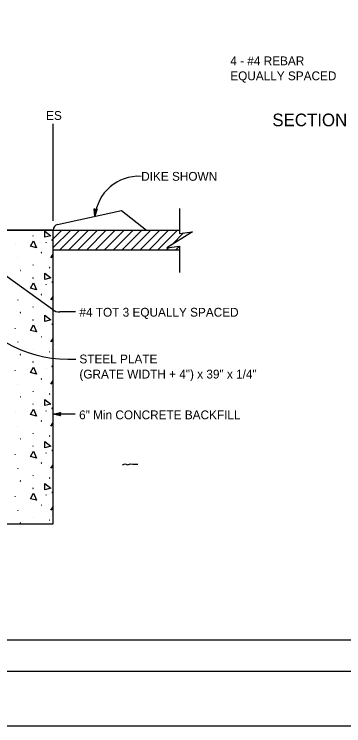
# Model space of a CAD drawing. Extents: x -893 to 867, y -474 to 712.
# Drawn here: x -538 to -277, y -474 to 91 of the extents above; entities that cross this region are included whole.
import ezdxf

# ---------------------------------------------------------------- set-up
doc = ezdxf.new("R2010")
doc.units = 0
for name, color, linetype in [('36 Drainage', 7, 'Continuous'), ('56 Stage 3 Anno', 7, 'Continuous'), ('57 Undefined', 7, 'Continuous'), ('60 Nongeo Data', 7, 'Continuous'), ('border_PLOTTING-ELEMENTS', 7, 'Continuous'), ('border_rw_22x34_Cut_Lines', 7, 'Continuous'), ('border_SHEET', 7, 'Continuous')]:
    doc.layers.add(name, color=color, linetype=linetype)

msp = doc.modelspace()

# ---------------------------------------------------------------- linework, layer by layer
at = {"layer": '36 Drainage'}
for p, q in [((-507.41, -87.38), (-500.59, -80.55)), ((-507.41, -94.45), (-493.52, -80.55)), ((-502.01, -96.12), (-486.45, -80.55)), ((-494.94, -96.12), (-479.38, -80.55)), ((-487.87, -96.12), (-472.31, -80.55)), ((-480.8, -96.12), (-465.23, -80.55)), ((-473.73, -96.12), (-458.16, -80.55)), ((-466.66, -96.12), (-451.09, -80.55)), ((-459.59, -96.12), (-444.02, -80.55)), ((-452.52, -96.12), (-436.95, -80.55)), ((-445.45, -96.12), (-429.88, -80.55)), ((-438.37, -96.12), (-422.81, -80.55)), ((-431.3, -96.12), (-415.74, -80.55)), ((-424.23, -96.12), (-408.67, -80.55)), ((-413.28, -92.23), (-403.87, -82.83)), ((-417.16, -96.12), (-415.55, -94.51)), ((-410.09, -96.12), (-407.47, -93.5)), ((-509.3, -102.57), (-507.41, -99.79)), ((-507.41, -101.47), (-509.3, -102.57)), ((-509.3, -135.97), (-507.41, -133.2)), ((-507.41, -134.88), (-509.3, -135.97)), ((-509.3, -169.38), (-507.41, -166.6)), ((-507.41, -168.28), (-509.3, -169.38)), ((-509.3, -202.78), (-507.41, -200)), ((-507.41, -201.68), (-509.3, -202.78)), ((-509.3, -236.18), (-507.41, -233.41)), ((-507.41, -235.09), (-509.3, -236.18)), ((-509.3, -269.59), (-507.41, -266.81)), ((-507.41, -268.49), (-509.3, -269.59)), ((-509.3, -302.99), (-507.41, -300.22)), ((-507.41, -301.9), (-509.3, -302.99))]:
    msp.add_line(p, q, dxfattribs=at)
for points in [[(-514.07, -86.3), (-514.03, -81.35), (-509.3, -85.01), (-514.07, -86.3)], [(-525.51, -93.34), (-522.99, -89.07), (-520.73, -94.6), (-525.51, -93.34)], [(-523.53, -85.2), (-523.36, -85.2), (-523.36, -85.03), (-523.53, -85.03), (-523.53, -85.2)], [(-508.39, -88.56), (-508.22, -88.56), (-508.22, -88.39), (-508.39, -88.39), (-508.39, -88.56)], [(-537.73, -91.82), (-537.56, -91.82), (-537.56, -91.65), (-537.73, -91.65), (-537.73, -91.82)], [(-513.03, -90.59), (-512.86, -90.59), (-512.86, -90.42), (-513.03, -90.42), (-513.03, -90.59)], [(-516.95, -98.55), (-516.78, -98.55), (-516.78, -98.39), (-516.95, -98.39), (-516.95, -98.55)], [(-535.62, -102.69), (-535.45, -102.69), (-535.45, -102.53), (-535.62, -102.53), (-535.62, -102.69)], [(-533.53, -112.76), (-533.36, -112.76), (-533.36, -112.6), (-533.53, -112.6), (-533.53, -112.76)], [(-523.36, -108.37), (-523.2, -108.37), (-523.2, -108.21), (-523.36, -108.21), (-523.36, -108.37)], [(-510.3, -110.48), (-510.13, -110.48), (-510.13, -110.32), (-510.3, -110.32), (-510.3, -110.48)], [(-523.53, -118.6), (-523.36, -118.6), (-523.36, -118.43), (-523.53, -118.43), (-523.53, -118.6)], [(-514.07, -119.71), (-514.03, -114.75), (-509.3, -118.41), (-514.07, -119.71)], [(-525.51, -126.75), (-522.99, -122.47), (-520.73, -128), (-525.51, -126.75)], [(-513.03, -123.99), (-512.86, -123.99), (-512.86, -123.82), (-513.03, -123.82), (-513.03, -123.99)], [(-508.39, -121.96), (-508.22, -121.96), (-508.22, -121.79), (-508.39, -121.79), (-508.39, -121.96)], [(-516.95, -131.96), (-516.78, -131.96), (-516.78, -131.79), (-516.95, -131.79), (-516.95, -131.96)], [(-535.62, -136.1), (-535.45, -136.1), (-535.45, -135.93), (-535.62, -135.93), (-535.62, -136.1)], [(-533.53, -146.17), (-533.36, -146.17), (-533.36, -146), (-533.53, -146), (-533.53, -146.17)], [(-523.36, -141.78), (-523.2, -141.78), (-523.2, -141.61), (-523.36, -141.61), (-523.36, -141.78)], [(-523.53, -152), (-523.36, -152), (-523.36, -151.84), (-523.53, -151.84), (-523.53, -152)], [(-514.07, -153.11), (-514.03, -148.16), (-509.3, -151.81), (-514.07, -153.11)], [(-525.51, -160.15), (-522.99, -155.88), (-520.73, -161.41), (-525.51, -160.15)], [(-513.03, -157.4), (-512.86, -157.4), (-512.86, -157.23), (-513.03, -157.23), (-513.03, -157.4)], [(-508.39, -155.36), (-508.22, -155.36), (-508.22, -155.2), (-508.39, -155.2), (-508.39, -155.36)], [(-537.73, -158.63), (-537.56, -158.63), (-537.56, -158.46), (-537.73, -158.46), (-537.73, -158.63)], [(-535.62, -169.5), (-535.45, -169.5), (-535.45, -169.33), (-535.62, -169.33), (-535.62, -169.5)], [(-516.95, -165.36), (-516.78, -165.36), (-516.78, -165.19), (-516.95, -165.19), (-516.95, -165.36)], [(-523.36, -175.18), (-523.2, -175.18), (-523.2, -175.01), (-523.36, -175.01), (-523.36, -175.18)], [(-533.53, -179.57), (-533.36, -179.57), (-533.36, -179.4), (-533.53, -179.4), (-533.53, -179.57)], [(-510.3, -177.29), (-510.13, -177.29), (-510.13, -177.12), (-510.3, -177.12), (-510.3, -177.29)], [(-523.53, -185.41), (-523.36, -185.41), (-523.36, -185.24), (-523.53, -185.24), (-523.53, -185.41)], [(-537.73, -192.03), (-537.56, -192.03), (-537.56, -191.86), (-537.73, -191.86), (-537.73, -192.03)], [(-525.51, -193.56), (-522.99, -189.28), (-520.73, -194.81), (-525.51, -193.56)], [(-513.03, -190.8), (-512.86, -190.8), (-512.86, -190.63), (-513.03, -190.63), (-513.03, -190.8)], [(-508.39, -188.77), (-508.22, -188.77), (-508.22, -188.6), (-508.39, -188.6), (-508.39, -188.77)], [(-535.62, -202.91), (-535.45, -202.91), (-535.45, -202.74), (-535.62, -202.74), (-535.62, -202.91)], [(-516.95, -198.77), (-516.78, -198.77), (-516.78, -198.6), (-516.95, -198.6), (-516.95, -198.77)], [(-523.36, -208.59), (-523.2, -208.59), (-523.2, -208.42), (-523.36, -208.42), (-523.36, -208.59)], [(-533.53, -212.98), (-533.36, -212.98), (-533.36, -212.81), (-533.53, -212.81), (-533.53, -212.98)], [(-510.3, -210.7), (-510.13, -210.7), (-510.13, -210.53), (-510.3, -210.53), (-510.3, -210.7)], [(-523.53, -218.81), (-523.36, -218.81), (-523.36, -218.64), (-523.53, -218.64), (-523.53, -218.81)], [(-514.07, -219.92), (-514.03, -214.96), (-509.3, -218.62), (-514.07, -219.92)], [(-537.73, -225.44), (-537.56, -225.44), (-537.56, -225.27), (-537.73, -225.27), (-537.73, -225.44)], [(-525.51, -226.96), (-522.99, -222.69), (-520.73, -228.22), (-525.51, -226.96)], [(-513.03, -224.2), (-512.86, -224.2), (-512.86, -224.04), (-513.03, -224.04), (-513.03, -224.2)], [(-508.39, -222.17), (-508.22, -222.17), (-508.22, -222), (-508.39, -222), (-508.39, -222.17)], [(-535.62, -236.31), (-535.45, -236.31), (-535.45, -236.14), (-535.62, -236.14), (-535.62, -236.31)], [(-516.95, -232.17), (-516.78, -232.17), (-516.78, -232), (-516.95, -232), (-516.95, -232.17)], [(-523.36, -241.99), (-523.2, -241.99), (-523.2, -241.82), (-523.36, -241.82), (-523.36, -241.99)], [(-533.53, -246.38), (-533.36, -246.38), (-533.36, -246.21), (-533.53, -246.21), (-533.53, -246.38)], [(-514.07, -253.32), (-514.03, -248.37), (-509.3, -252.03), (-514.07, -253.32)], [(-510.3, -244.1), (-510.13, -244.1), (-510.13, -243.93), (-510.3, -243.93), (-510.3, -244.1)], [(-523.53, -252.22), (-523.36, -252.22), (-523.36, -252.05), (-523.53, -252.05), (-523.53, -252.22)], [(-537.73, -258.84), (-537.56, -258.84), (-537.56, -258.67), (-537.73, -258.67), (-537.73, -258.84)], [(-525.51, -260.36), (-522.99, -256.09), (-520.73, -261.62), (-525.51, -260.36)], [(-513.03, -257.61), (-512.86, -257.61), (-512.86, -257.44), (-513.03, -257.44), (-513.03, -257.61)], [(-508.39, -255.58), (-508.22, -255.58), (-508.22, -255.41), (-508.39, -255.41), (-508.39, -255.58)], [(-516.95, -265.57), (-516.78, -265.57), (-516.78, -265.41), (-516.95, -265.41), (-516.95, -265.57)], [(-535.62, -269.71), (-535.45, -269.71), (-535.45, -269.55), (-535.62, -269.55), (-535.62, -269.71)], [(-523.36, -275.39), (-523.2, -275.39), (-523.2, -275.23), (-523.36, -275.23), (-523.36, -275.39)], [(-533.53, -279.78), (-533.36, -279.78), (-533.36, -279.62), (-533.53, -279.62), (-533.53, -279.78)], [(-514.07, -286.73), (-514.03, -281.77), (-509.3, -285.43), (-514.07, -286.73)], [(-510.3, -277.5), (-510.13, -277.5), (-510.13, -277.34), (-510.3, -277.34), (-510.3, -277.5)], [(-523.53, -285.62), (-523.36, -285.62), (-523.36, -285.45), (-523.53, -285.45), (-523.53, -285.62)], [(-537.73, -292.24), (-537.56, -292.24), (-537.56, -292.08), (-537.73, -292.08), (-537.73, -292.24)], [(-525.51, -293.77), (-522.99, -289.49), (-520.73, -295.02), (-525.51, -293.77)], [(-513.03, -291.01), (-512.86, -291.01), (-512.86, -290.84), (-513.03, -290.84), (-513.03, -291.01)], [(-508.39, -288.98), (-508.22, -288.98), (-508.22, -288.81), (-508.39, -288.81), (-508.39, -288.98)], [(-516.95, -298.98), (-516.78, -298.98), (-516.78, -298.81), (-516.95, -298.81), (-516.95, -298.98)], [(-535.62, -303.12), (-535.45, -303.12), (-535.45, -302.95), (-535.62, -302.95), (-535.62, -303.12)], [(-523.36, -308.8), (-523.2, -308.8), (-523.2, -308.63), (-523.36, -308.63), (-523.36, -308.8)], [(-533.53, -313.19), (-533.36, -313.19), (-533.36, -313.02), (-533.53, -313.02), (-533.53, -313.19)], [(-510.3, -310.91), (-510.13, -310.91), (-510.13, -310.74), (-510.3, -310.74), (-510.3, -310.91)]]:
    msp.add_lwpolyline(points, dxfattribs=at)
at = {"layer": '56 Stage 3 Anno'}
for p, q in [((-507.41, -73.19), (-507.41, 3.92)), ((-507.97, -143.67), (-550.76, -113.02)), ((-489.76, -145.54), (-502.15, -145.54)), ((-489.89, -226.65), (-507.41, -226.65))]:
    msp.add_line(p, q, dxfattribs=at)
for points in [[(-472.36, -63.81), (-474.21, -69.57), (-474.98, -63.57), (-474.65, -63.81), (-474.09, -68.21), (-472.73, -63.98), (-473.1, -64.16), (-473.96, -66.86), (-474.32, -64.05), (-474, -64.29), (-473.84, -65.51), (-473.46, -64.34), (-473.75, -64.47), (-474.98, -63.57), (-473.75, -64.47)], [(-501.51, -227.97), (-507.41, -226.65), (-501.51, -225.34), (-501.72, -225.69), (-506.04, -226.65), (-501.72, -227.62), (-501.93, -227.27), (-504.69, -226.65), (-501.93, -226.04), (-502.14, -226.39), (-503.33, -226.65), (-502.13, -226.92), (-502.3, -226.65), (-501.51, -225.34), (-502.3, -226.65)]]:
    msp.add_lwpolyline(points, close=True, dxfattribs=at)
msp.add_lwpolyline([(-452.38, -266.83), (-450.32, -266.09), (-448.25, -266.83), (-446.19, -266.09), (-444.27, -266.46), (-440.23, -266.46)], dxfattribs=at)
for centre, radius, start, end in [((-439.49, -72.69), 34.85, 86.7758, 174.8588), ((-494.89, -82.74), 100.34, 214.8718, 273.1494), ((-502.15, -135.54), 10, 234.3813, 270)]:
    msp.add_arc(centre, radius, start, end, dxfattribs=at)
at = {"layer": '60 Nongeo Data'}
for p, q in [((-407.04, -63.52), (-407.04, -83.22)), ((-743.2, -80.55), (-407.04, -80.55)), ((-507.41, -80.55), (-687.41, -80.55)), ((-507.41, -313.86), (-507.41, -80.55)), ((-407.04, -93.45), (-407.04, -114.31)), ((-507.41, -96.12), (-407.04, -96.12)), ((-687.41, -313.86), (-507.41, -313.86))]:
    msp.add_line(p, q, dxfattribs=at)
for points in [[(-503.89, -76.16), (-453.19, -64.91), (-433.33, -80.55)], [(-407.04, -83.22), (-396.82, -81.95), (-417.26, -94.72), (-407.04, -93.45)]]:
    msp.add_lwpolyline(points, dxfattribs=at)
msp.add_arc((-502.91, -80.55), 4.5, 102.5158, 180, dxfattribs=at)
at = {"layer": 'border_PLOTTING-ELEMENTS'}
for points in [[(-893.46, -474.04), (866.54, -474.04), (866.54, 711.96), (-893.46, 711.96)], [(-863.46, 668.96), (836.54, 668.96), (836.54, -431.04), (-863.46, -431.04)]]:
    msp.add_lwpolyline(points, close=True, dxfattribs=at)
at = {"layer": 'border_rw_22x34_Cut_Lines'}
msp.add_lwpolyline([(-863.46, 668.96), (836.54, 668.96), (836.54, -431.04), (-863.46, -431.04)], close=True, dxfattribs=at)
at = {"layer": 'border_SHEET'}
msp.add_line((811.54, -406.05), (-813.46, -406.05), dxfattribs=at)

# ---------------------------------------------------------------- texts
at = {"layer": '57 Undefined'}
for s, height, p in [('4 - #4 REBAR', 7, (-366.78, 50.28)), ('EQUALLY SPACED', 7, (-366.78, 38.38)), ('ES', 7, (-513.05, 6.92)), ('SECTION A-A', 10, (-333.35, 1.91)), ('DIKE SHOWN', 7, (-437.53, -41.4)), ('#4 TOT 3 EQUALLY SPACED', 7, (-486.59, -149.29)), ('STEEL PLATE', 7, (-486.59, -186.38)), ('(GRATE WIDTH + 4") x 39" x 1/4"', 7, (-486.59, -198.38)), ('6" Min CONCRETE BACKFILL', 7, (-486.82, -230.74))]:
    msp.add_text(s, height=height, dxfattribs=at).set_placement(p)

doc.saveas('drawing.dxf')
